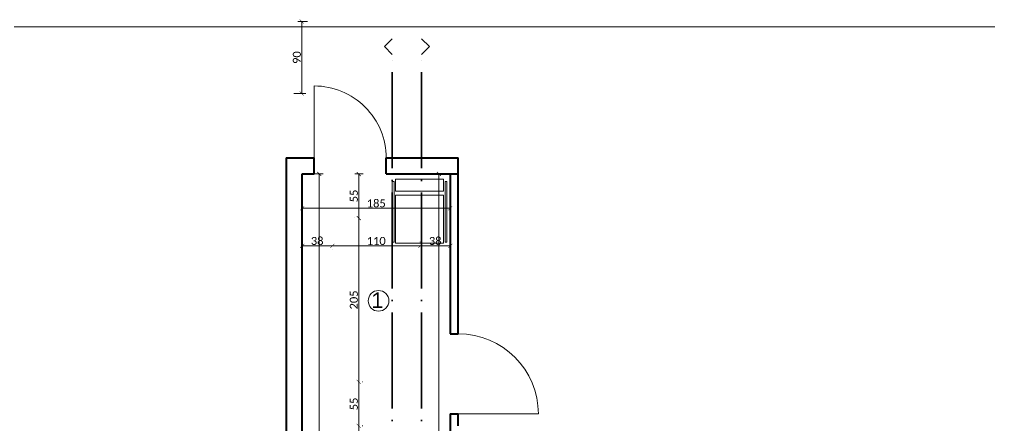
# Model space of a CAD drawing. Header units: centimetres. Extents: x -26724 to 60145, y -23645 to 6771.
# Drawn here: x -367 to 846, y 5025 to 5533 of the extents above; entities that cross this region are included whole.
import ezdxf

# ---------------------------------------------------------------- set-up
doc = ezdxf.new("R2010")
doc.units = ezdxf.units.CM
doc.linetypes.add('ACAD_ISO04W100', pattern=[30, 24, -3, 0, -3])
doc.linetypes.add('DALEKOVOD_VN', pattern=[5, 2.5, -2.5])
for name, color, linetype, lineweight in [('2.IZGLED', 7, 'Continuous', 13), ('4.KOTE', 88, 'Continuous', 15), ('namjestaj', 150, 'Continuous', 5), ('vrata', 83, 'Continuous', 18), ('zid', 7, 'Continuous', 40)]:
    doc.layers.add(name, color=color, linetype=linetype, lineweight=lineweight)
doc.layers.add('IZGLED 2', color=253, linetype='Continuous', lineweight=9, true_color=0x828282)
doc.styles.add('0.15', font='arial.ttf', dxfattribs={"height": 0.15})
doc.styles.get("Standard").update_dxf_attribs({"font": 'calibri.ttf'})
doc.dimstyles.new('ja 1 50', dxfattribs={"dimtxt": 10, "dimasz": 5, "dimexe": 5, "dimexo": 5, "dimgap": 1, "dimtad": 1, "dimdec": 0, "dimtxsty": 'Standard', "dimblk": 'ARCHTICK', "dimcen": 2.5, "dimclrd": 256, "dimclrt": 7, "dimadec": 0, "dimazin": 0, "dimtfac": 1, "dimtdec": 0, "dimtix": 1, "dimtmove": 1, "dimatfit": 3, "dimldrblk": 'ARCHTICK', "dimfxl": 10, "dimfxlon": 1, "dimlwd": 0, "dimlwe": 9, "dimarcsym": 0})

# ---------------------------------------------------------------- blocks, each defined once
blk = doc.blocks.new('fot')
at = {"layer": 'namjestaj'}
for p, q in [((13753.4, 11765.4), (13813.4, 11765.4)), ((13753.4, 11760.4), (13813.4, 11760.4))]:
    blk.add_line(p, q, dxfattribs=at)
for points in [[(13751.5, 11777.5), (13749.2, 11777.5), (13749.2, 11701.8), (13751.5, 11701.8)], [(13815.3, 11777.5), (13817.6, 11777.5), (13817.6, 11701.8), (13815.3, 11701.8)]]:
    blk.add_lwpolyline(points, close=True, dxfattribs=at)
for points in [[(13753.4, 11765.4), (13753.4, 11780.4), (13813.4, 11780.4), (13813.4, 11765.4)], [(13753.4, 11700.4), (13753.4, 11760.4)], [(13813.4, 11760.4), (13813.4, 11700.4), (13753.4, 11700.4)]]:
    blk.add_lwpolyline(points, dxfattribs=at)
blk = doc.blocks.new('_ArchTick')
at = {"color": 0, "linetype": 'ByBlock', "const_width": 0.15}
blk.add_lwpolyline([(-0.5, -0.5), (0.5, 0.5)], dxfattribs=at)
blk = doc.blocks.new('*D2295')
at = {"layer": '4.KOTE', "color": 0, "lineweight": 9, "transparency": 16777216}
for p, q in [((-13.3, 5300.2), (-13.3, 5292.1)), ((171.7, 5292.3), (171.7, 5292.1))]:
    blk.add_line(p, q, dxfattribs=at)
at = {"layer": '4.KOTE', "lineweight": 0, "transparency": 16777216}
blk.add_line((-13.3, 5297.1), (171.7, 5297.1), dxfattribs=at)
at = {"layer": 'Defpoints', "color": 0, "transparency": 16777216}
for p in [(-13.3, 5305.2), (171.7, 5305.2, 1216.7), (171.7, 5297.1)]:
    blk.add_point(p, dxfattribs=at)
at = {"layer": '4.KOTE', "lineweight": 0, "transparency": 16777216, "xscale": 5, "yscale": 5, "zscale": 5, "rotation": 180}
blk.add_blockref('_ArchTick', (-13.3, 5297.1), dxfattribs=at)
at = {"layer": '4.KOTE', "lineweight": 0, "transparency": 16777216, "xscale": 5, "yscale": 5, "zscale": 5}
blk.add_blockref('_ArchTick', (171.7, 5297.1), dxfattribs=at)
at = {"layer": '4.KOTE', "color": 7, "transparency": 16777216, "insert": (79.2, 5303.2), "char_height": 10, "attachment_point": 5}
blk.add_mtext('185', dxfattribs=at)
blk = doc.blocks.new('*D2299')
at = {"layer": '4.KOTE', "color": 0, "lineweight": 9, "transparency": 16777216}
for p, q in [((-2, 5340), (13, 5340)), ((-2, 4310), (13, 4310))]:
    blk.add_line(p, q, dxfattribs=at)
at = {"layer": '4.KOTE', "lineweight": 0, "transparency": 16777216}
blk.add_line((8, 4310), (8, 5340), dxfattribs=at)
at = {"layer": 'Defpoints', "color": 0, "transparency": 16777216}
for p in [(-13.3, 5340), (8, 5340), (-13.3, 4310)]:
    blk.add_point(p, dxfattribs=at)
at = {"layer": '4.KOTE', "lineweight": 0, "transparency": 16777216, "xscale": 5, "yscale": 5, "zscale": 5}
for p, rotation in [((8, 5340), 90), ((8, 4310), 270)]:
    blk.add_blockref('_ArchTick', p, dxfattribs=dict(at, rotation=rotation))
at = {"layer": '4.KOTE', "color": 7, "transparency": 16777216, "insert": (1.9, 4825), "char_height": 10, "attachment_point": 5, "rotation": 90}
blk.add_mtext('1030', dxfattribs=at)
blk = doc.blocks.new('*D2300')
at = {"layer": '4.KOTE', "color": 0, "lineweight": 9, "transparency": 16777216}
for p, q in [((152.1, 5340), (162.6, 5340)), ((152.9, 4560), (152.6, 4560))]:
    blk.add_line(p, q, dxfattribs=at)
at = {"layer": '4.KOTE', "lineweight": 0, "transparency": 16777216}
blk.add_line((157.6, 5340), (157.6, 4560), dxfattribs=at)
at = {"layer": 'Defpoints', "color": 0, "transparency": 16777216}
for p in [(147.1, 5340), (157.6, 4560), (171.7, 4560, 1216.7)]:
    blk.add_point(p, dxfattribs=at)
at = {"layer": '4.KOTE', "lineweight": 0, "transparency": 16777216, "xscale": 5, "yscale": 5, "zscale": 5}
for p, rotation in [((157.6, 5340), 90), ((157.6, 4560), 270)]:
    blk.add_blockref('_ArchTick', p, dxfattribs=dict(at, rotation=rotation))
at = {"layer": '4.KOTE', "color": 7, "transparency": 16777216, "insert": (151.5, 4950), "char_height": 10, "attachment_point": 5, "rotation": 90}
blk.add_mtext('780', dxfattribs=at)
blk = doc.blocks.new('*D2230')
at = {"layer": '4.KOTE', "lineweight": 0, "transparency": 16777216}
blk.add_line((57.3, 4820), (57.3, 5025), dxfattribs=at)
at = {"layer": '4.KOTE', "color": 0, "lineweight": 9, "transparency": 16777216}
for p, q in [((61.7, 5025), (62.3, 5025)), ((62.1, 4820), (62.3, 4820))]:
    blk.add_line(p, q, dxfattribs=at)
at = {"layer": 'Defpoints', "color": 0, "transparency": 16777216}
for p in [(39.5, 5025, 608.3), (57.3, 5025), (55.2, 4820, 608.3)]:
    blk.add_point(p, dxfattribs=at)
at = {"layer": '4.KOTE', "lineweight": 0, "transparency": 16777216, "xscale": 5, "yscale": 5, "zscale": 5}
for p, rotation in [((57.3, 5025), 90), ((57.3, 4820), 270)]:
    blk.add_blockref('_ArchTick', p, dxfattribs=dict(at, rotation=rotation))
at = {"layer": '4.KOTE', "color": 7, "transparency": 16777216, "insert": (51.2, 4922.5), "char_height": 10, "attachment_point": 5, "rotation": 90}
blk.add_mtext('205', dxfattribs=at)
blk = doc.blocks.new('*D2231')
at = {"layer": '4.KOTE', "lineweight": 0, "transparency": 16777216}
blk.add_line((57.3, 5025), (57.3, 5080), dxfattribs=at)
at = {"layer": '4.KOTE', "color": 0, "lineweight": 9, "transparency": 16777216}
for p, q in [((62.1, 5080), (62.3, 5080)), ((61.7, 5025), (62.3, 5025))]:
    blk.add_line(p, q, dxfattribs=at)
at = {"layer": 'Defpoints', "color": 0, "transparency": 16777216}
for p in [(55.2, 5080, 608.3), (57.3, 5080), (39.5, 5025, 608.3)]:
    blk.add_point(p, dxfattribs=at)
at = {"layer": '4.KOTE', "lineweight": 0, "transparency": 16777216, "xscale": 5, "yscale": 5, "zscale": 5}
for p, rotation in [((57.3, 5080), 90), ((57.3, 5025), 270)]:
    blk.add_blockref('_ArchTick', p, dxfattribs=dict(at, rotation=rotation))
at = {"layer": '4.KOTE', "color": 7, "transparency": 16777216, "insert": (51.2, 5052.5), "char_height": 10, "attachment_point": 5, "rotation": 90}
blk.add_mtext('55', dxfattribs=at)
blk = doc.blocks.new('*D2232')
at = {"layer": '4.KOTE', "color": 0, "lineweight": 9, "transparency": 16777216}
for p, q in [((52.6, 5285), (52.3, 5285)), ((62.1, 5080), (62.3, 5080))]:
    blk.add_line(p, q, dxfattribs=at)
at = {"layer": '4.KOTE', "lineweight": 0, "transparency": 16777216}
blk.add_line((57.3, 5080), (57.3, 5285), dxfattribs=at)
at = {"layer": 'Defpoints', "color": 0, "transparency": 16777216}
for p in [(57.3, 5285), (65.7, 5285, 608.3), (55.2, 5080, 608.3)]:
    blk.add_point(p, dxfattribs=at)
at = {"layer": '4.KOTE', "lineweight": 0, "transparency": 16777216, "xscale": 5, "yscale": 5, "zscale": 5}
for p, rotation in [((57.3, 5285), 90), ((57.3, 5080), 270)]:
    blk.add_blockref('_ArchTick', p, dxfattribs=dict(at, rotation=rotation))
at = {"layer": '4.KOTE', "color": 7, "transparency": 16777216, "insert": (51.2, 5182.5), "char_height": 10, "attachment_point": 5, "rotation": 90}
blk.add_mtext('205', dxfattribs=at)
blk = doc.blocks.new('*D2233')
at = {"layer": '4.KOTE', "color": 0, "lineweight": 9, "transparency": 16777216}
for p, q in [((62.7, 5340), (52.3, 5340)), ((52.6, 5285), (52.3, 5285))]:
    blk.add_line(p, q, dxfattribs=at)
at = {"layer": '4.KOTE', "lineweight": 0, "transparency": 16777216}
blk.add_line((57.3, 5285), (57.3, 5340), dxfattribs=at)
at = {"layer": 'Defpoints', "color": 0, "transparency": 16777216}
for p in [(57.3, 5340), (67.7, 5340), (65.7, 5285, 608.3)]:
    blk.add_point(p, dxfattribs=at)
at = {"layer": '4.KOTE', "lineweight": 0, "transparency": 16777216, "xscale": 5, "yscale": 5, "zscale": 5}
for p, rotation in [((57.3, 5340), 90), ((57.3, 5285), 270)]:
    blk.add_blockref('_ArchTick', p, dxfattribs=dict(at, rotation=rotation))
at = {"layer": '4.KOTE', "color": 7, "transparency": 16777216, "insert": (51.2, 5312.5), "char_height": 10, "attachment_point": 5, "rotation": 90}
blk.add_mtext('55', dxfattribs=at)
blk = doc.blocks.new('*D2379')
at = {"layer": '4.KOTE', "color": 0, "lineweight": 9, "transparency": 16777216}
for p, q in [((-13.3, 5250.1), (-13.3, 5245.1)), ((24.2, 5245.2), (24.2, 5245.1))]:
    blk.add_line(p, q, dxfattribs=at)
at = {"layer": '4.KOTE', "lineweight": 0, "transparency": 16777216}
blk.add_line((-13.3, 5250.1), (24.2, 5250.1), dxfattribs=at)
at = {"layer": 'Defpoints', "color": 0, "transparency": 16777216}
for p in [(-13.3, 5251), (24.2, 5251, 608.3), (24.2, 5250.1)]:
    blk.add_point(p, dxfattribs=at)
at = {"layer": '4.KOTE', "lineweight": 0, "transparency": 16777216, "xscale": 5, "yscale": 5, "zscale": 5, "rotation": 180}
blk.add_blockref('_ArchTick', (-13.3, 5250.1), dxfattribs=at)
at = {"layer": '4.KOTE', "lineweight": 0, "transparency": 16777216, "xscale": 5, "yscale": 5, "zscale": 5}
blk.add_blockref('_ArchTick', (24.2, 5250.1), dxfattribs=at)
at = {"layer": '4.KOTE', "color": 7, "transparency": 16777216, "insert": (5.4, 5256.2), "char_height": 10, "attachment_point": 5}
blk.add_mtext('38', dxfattribs=at)
blk = doc.blocks.new('*D2380')
at = {"layer": '4.KOTE', "lineweight": 0, "transparency": 16777216}
blk.add_line((24.2, 5250.1), (134.2, 5250.1), dxfattribs=at)
at = {"layer": '4.KOTE', "color": 0, "lineweight": 9, "transparency": 16777216}
for p, q in [((134.2, 5254.8), (134.2, 5255.1)), ((24.2, 5245.2), (24.2, 5245.1))]:
    blk.add_line(p, q, dxfattribs=at)
at = {"layer": 'Defpoints', "color": 0, "transparency": 16777216}
for p in [(24.2, 5251, 608.3), (134.2, 5250.1), (134.2, 5244.2, 608.3)]:
    blk.add_point(p, dxfattribs=at)
at = {"layer": '4.KOTE', "lineweight": 0, "transparency": 16777216, "xscale": 5, "yscale": 5, "zscale": 5, "rotation": 180}
blk.add_blockref('_ArchTick', (24.2, 5250.1), dxfattribs=at)
at = {"layer": '4.KOTE', "lineweight": 0, "transparency": 16777216, "xscale": 5, "yscale": 5, "zscale": 5}
blk.add_blockref('_ArchTick', (134.2, 5250.1), dxfattribs=at)
at = {"layer": '4.KOTE', "color": 7, "transparency": 16777216, "insert": (79.2, 5256.2), "char_height": 10, "attachment_point": 5}
blk.add_mtext('110', dxfattribs=at)
blk = doc.blocks.new('*D2381')
at = {"layer": '4.KOTE', "color": 0, "lineweight": 9, "transparency": 16777216}
for p, q in [((134.2, 5254.8), (134.2, 5255.1)), ((171.7, 5254.9), (171.7, 5255.1))]:
    blk.add_line(p, q, dxfattribs=at)
at = {"layer": '4.KOTE', "lineweight": 0, "transparency": 16777216}
blk.add_line((134.2, 5250.1), (171.7, 5250.1), dxfattribs=at)
at = {"layer": 'Defpoints', "color": 0, "transparency": 16777216}
for p in [(171.7, 5250.1), (134.2, 5244.2, 608.3), (171.7, 5243.3, 1216.7)]:
    blk.add_point(p, dxfattribs=at)
at = {"layer": '4.KOTE', "lineweight": 0, "transparency": 16777216, "xscale": 5, "yscale": 5, "zscale": 5, "rotation": 180}
blk.add_blockref('_ArchTick', (134.2, 5250.1), dxfattribs=at)
at = {"layer": '4.KOTE', "lineweight": 0, "transparency": 16777216, "xscale": 5, "yscale": 5, "zscale": 5}
blk.add_blockref('_ArchTick', (171.7, 5250.1), dxfattribs=at)
at = {"layer": '4.KOTE', "color": 7, "transparency": 16777216, "insert": (152.9, 5256.2), "char_height": 10, "attachment_point": 5}
blk.add_mtext('38', dxfattribs=at)
blk = doc.blocks.new('*D3059')
at = {"layer": '4.KOTE', "color": 0, "lineweight": 9, "transparency": 16777216}
for p, q in [((-6.7, 5530.5), (-18.9, 5530.5)), ((-23.9, 5440.5), (-8.9, 5440.5))]:
    blk.add_line(p, q, dxfattribs=at)
at = {"layer": '4.KOTE', "lineweight": 0, "transparency": 16777216}
blk.add_line((-13.9, 5530.5), (-13.9, 5440.5), dxfattribs=at)
at = {"layer": 'Defpoints', "color": 0, "lineweight": 50, "transparency": 16777216}
for p in [(0, 5530.5, 13.5), (-18710.1, 5440.5, 13.5), (-13.9, 5440.5)]:
    blk.add_point(p, dxfattribs=at)
at = {"layer": '4.KOTE', "lineweight": 0, "transparency": 16777216, "xscale": 5, "yscale": 5, "zscale": 5}
for p, rotation in [((-13.9, 5530.5), 90), ((-13.9, 5440.5), 270)]:
    blk.add_blockref('_ArchTick', p, dxfattribs=dict(at, rotation=rotation))
at = {"layer": '4.KOTE', "color": 7, "transparency": 16777216, "insert": (-20, 5485.5), "char_height": 10, "attachment_point": 5, "rotation": 90}
blk.add_mtext('90', dxfattribs=at)

msp = doc.modelspace()

# ---------------------------------------------------------------- linework, layer by layer
at = {"layer": '2.IZGLED'}
msp.add_lwpolyline([(-567.2, 4039), (-567.2, 5524), (1532.8, 5524), (1532.8, 4039), (-567.2, 4039)], dxfattribs=at)
at = {"layer": '2.IZGLED', "color": 116, "ltscale": 12, "true_color": 0x136734, "const_width": 0.1, "elevation": 608.3}
msp.add_lwpolyline([(134.2, 5285), (134.2, 5080), (24.2, 5080), (24.2, 5285), (134.2, 5285)], dxfattribs=at)
at = {"layer": '2.IZGLED', "color": 1, "linetype": 'DALEKOVOD_VN', "ltscale": 3, "const_width": 0.1, "elevation": 608.3}
msp.add_lwpolyline([(131.7, 5282.5), (131.7, 5082.5), (26.7, 5082.5), (26.7, 5282.5)], close=True, dxfattribs=at)
at = {"layer": '2.IZGLED', "color": 116, "ltscale": 12, "true_color": 0x136734, "const_width": 0.1, "elevation": 608.3}
msp.add_lwpolyline([(129.2, 5280), (129.2, 5085), (29.2, 5085), (29.2, 5280)], close=True, dxfattribs=at)
at = {"layer": '4.KOTE', "color": 3}
msp.add_circle((82.1, 5181.4, 594.8), 12.9, dxfattribs=at)
at = {"layer": 'IZGLED 2', "color": 5, "lineweight": 35}
for p, q in [((99.1, 5509), (89.4, 5499.3)), ((135.8, 5509), (145.6, 5499.3)), ((89.4, 5499.3), (99.1, 5489.5)), ((145.6, 5499.3), (135.8, 5489.5))]:
    msp.add_line(p, q, dxfattribs=at)
at = {"layer": 'IZGLED 2', "color": 5, "linetype": 'ACAD_ISO04W100', "lineweight": 35, "ltscale": 5}
for p, q in [((99.1, 4146.3), (99.1, 5489.5)), ((135.8, 4146.3), (135.8, 5489.5))]:
    msp.add_line(p, q, dxfattribs=at)
at = {"layer": 'vrata', "ltscale": 12}
for p, q in [((1.7, 5360), (1.7, 5450)), ((181.7, 5040, -100), (281.8, 5040, -100))]:
    msp.add_line(p, q, dxfattribs=at)
for centre, radius, start in [((1.7, 5360), 90, 359.9999), ((181.7, 5040, -100), 100.1, 0)]:
    msp.add_arc(centre, radius, start, 90, dxfattribs=at)
at = {"layer": 'zid'}
for p, q in [((-33.3, 5360), (1.7, 5360)), ((1.7, 5340, -100), (1.7, 5360, 0)), ((91.7, 5340, -100), (91.7, 5360, 0)), ((-13.3, 5340), (1.7, 5340)), ((91.7, 5340), (181.7, 5340)), ((171.7, 5140, -100), (181.7, 5140, -100)), ((171.7, 5040, -100), (181.7, 5040, -100))]:
    msp.add_line(p, q, dxfattribs=at)
at = {"layer": 'zid', "ltscale": 12}
for p, q in [((-33.3, 5360), (-33.3, 4535)), ((-13.3, 4535), (-13.3, 5340))]:
    msp.add_line(p, q, dxfattribs=at)
at = {"layer": 'zid', "transparency": 33554687}
for p, q in [((181.7, 5140, 1216.7), (181.7, 5360, 1216.7)), ((171.7, 5340, 1216.7), (171.7, 5140, 1216.7)), ((171.7, 5040, 1216.7), (171.7, 4980, 1216.7)), ((181.7, 5025, 1216.7), (181.7, 5040, 1216.7))]:
    msp.add_line(p, q, dxfattribs=at)
at = {"layer": 'zid'}
msp.add_lwpolyline([(91.7, 5360), (181.7, 5360)], dxfattribs=at)

# ---------------------------------------------------------------- block references
at = {"layer": 'namjestaj', "xscale": -1}
msp.add_blockref('fot', (13916.7, -6447.1), dxfattribs=at)

# ---------------------------------------------------------------- texts
at = {"layer": 'IZGLED 2', "color": 3, "style": '0.15'}
msp.add_text('1', height=19.6, dxfattribs=at).set_placement((73.1, 5172.3, 594.8))

# ---------------------------------------------------------------- dimensions: what is measured, and where the dimension line sits
at = {"layer": '4.KOTE'}
for base, p1, p2, picture, middle in [((-13.9, 5440.5), (0, 5530.5, 13.5), (-18710.1, 5440.5, 13.5), '*D3059', (-20, 5485.5)), ((8, 5340), (-13.3, 4310), (-13.3, 5340), '*D2299', (1.9, 4825)), ((57.3, 5340), (65.7, 5285, 608.3), (67.7, 5340), '*D2233', (51.2, 5312.5)), ((157.6, 4560), (147.1, 5340), (171.7, 4560, 1216.7), '*D2300', (151.5, 4950)), ((57.3, 5285), (55.2, 5080, 608.3), (65.7, 5285, 608.3), '*D2232', (51.2, 5182.5)), ((57.3, 5080), (39.5, 5025, 608.3), (55.2, 5080, 608.3), '*D2231', (51.2, 5052.5)), ((57.3, 5025), (55.2, 4820, 608.3), (39.5, 5025, 608.3), '*D2230', (51.2, 4922.5))]:
    dim = msp.add_linear_dim(base=base, p1=p1, p2=p2, angle=90, dimstyle='ja 1 50', dxfattribs=at)
    dim.commit()
    dim.dimension.update_dxf_attribs({"geometry": picture, "text_midpoint": middle})
for base, p1, p2, picture, middle in [((171.7, 5297.1), (-13.3, 5305.2), (171.7, 5305.2, 1216.7), '*D2295', (79.2, 5303.2)), ((24.1927, 5250.0732), (-13.3075, 5251.0236), (24.1927, 5251.0236, 608.3459), '*D2379', (5.4426, 5256.1963)), ((134.2, 5250.1), (24.2, 5251, 608.3), (134.2, 5244.2, 608.3), '*D2380', (79.2, 5256.2)), ((171.6929, 5250.0732), (134.1927, 5244.1757, 608.3459), (171.6929, 5243.3078, 1216.6919), '*D2381', (152.9428, 5256.1963))]:
    dim = msp.add_linear_dim(base=base, p1=p1, p2=p2, dimstyle='ja 1 50', dxfattribs=at)
    dim.commit()
    dim.dimension.update_dxf_attribs({"geometry": picture, "text_midpoint": middle})

doc.saveas('drawing.dxf')
